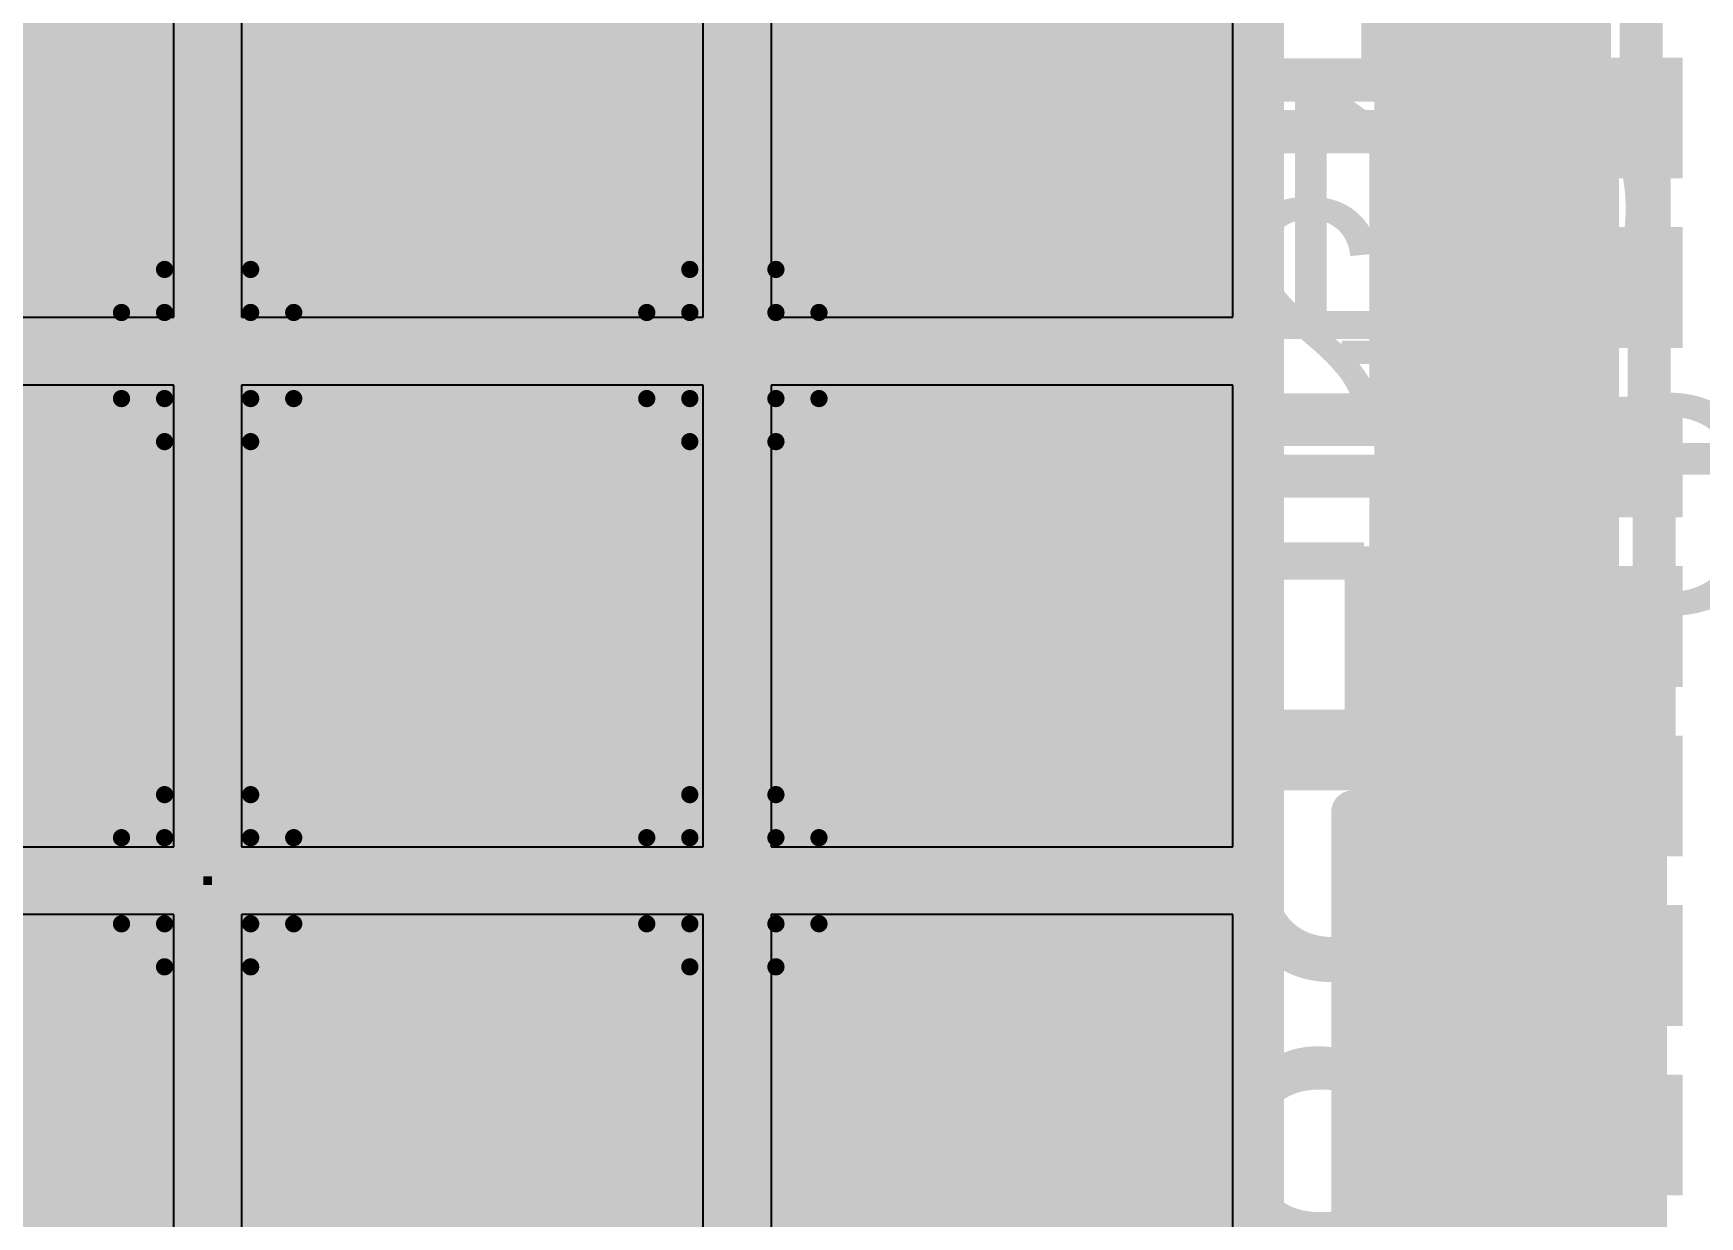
# Model space of a CAD drawing. Header units: inches. Extents: x -0.3 to 12.2, y -3.2 to 4.4.
# Drawn here: x 2.2166 to 2.4101, y 2.6035 to 2.7409 of the extents above; entities that cross this region are included whole.
import ezdxf

# ---------------------------------------------------------------- set-up
doc = ezdxf.new("R2010")
doc.units = ezdxf.units.IN
doc.header["$MEASUREMENT"] = 0
for name, color, linetype in [('Board Layer Stack Bottom Overlay', 54, 'Continuous'), ('Board Layer Stack Bottom Solder', 6, 'Continuous'), ('Bottom Assembly', 216, 'Continuous'), ('Bottom Layer_L8', 5, 'Continuous'), ('Bottom Paste', 16, 'Continuous'), ('FAB', 56, 'Continuous'), ('FAB_DWG_INFO', 1, 'Continuous'), ('Inner_L3', 76, 'Continuous'), ('Inner_L6', 156, 'Continuous'), ('Top Assembly', 6, 'Continuous'), ('Top Paste', 8, 'Continuous'), ('Top Solder', 216, 'Continuous'), ('TOP_L1', 1, 'Continuous'), ('Via Holes', 16, 'Continuous')]:
    doc.layers.add(name, color=color, linetype=linetype)
doc.styles.add('Arial', font='', dxfattribs={"height": 0.2})
doc.styles.get('Arial').set_extended_font_data('Arial')

# ---------------------------------------------------------------- blocks, each defined once
blk = doc.blocks.new('R0402_B_296')
at = {"layer": 'Board Layer Stack Bottom Solder'}
for points in [[(-0.033, -0.0145), (-0.033, 0.0145), (-0.004, 0.0145), (-0.004, -0.0145)], [(0.0064, -0.0145), (0.0064, 0.0145), (0.0354, 0.0145), (0.0354, -0.0145)]]:
    blk.add_hatch(color=6, dxfattribs=at).paths.add_polyline_path(points)
at = {"layer": 'Bottom Layer_L8'}
for points in [[(-0.031, -0.0125), (-0.031, 0.0125), (-0.006, 0.0125), (-0.006, -0.0125)], [(0.0084, -0.0125), (0.0084, 0.0125), (0.0334, 0.0125), (0.0334, -0.0125)]]:
    blk.add_hatch(color=5, dxfattribs=at).paths.add_polyline_path(points)
at = {"layer": 'Bottom Paste'}
for points in [[(-0.031, -0.0125), (-0.031, 0.0125), (-0.006, 0.0125), (-0.006, -0.0125)], [(0.0084, -0.0125), (0.0084, 0.0125), (0.0334, 0.0125), (0.0334, -0.0125)]]:
    blk.add_hatch(color=16, dxfattribs=at).paths.add_polyline_path(points)
at = {"layer": 'Board Layer Stack Bottom Overlay'}
for points in [[(-0.0365, 0.017, 0.005, 0.005, 0), (0.0395, 0.017, 0.005, 0.005, 0)], [(-0.0365, -0.017, 0.005, 0.005, 0), (-0.0365, 0.017, 0.005, 0.005, 0)], [(0.0395, -0.017, 0.005, 0.005, 0), (0.0395, 0.017, 0.005, 0.005, 0)], [(-0.0365, -0.017, 0.005, 0.005, 0), (0.0365, -0.017, 0.005, 0.005, 0)], [(0.0365, -0.017, 0.005, 0.005, 0), (0.0395, -0.017, 0.005, 0.005, 0)]]:
    blk.add_lwpolyline(points, format="xyseb", dxfattribs=at)
for points in [[(-0.03775, 0.017, 0.0025, 0.0025, 1), (-0.03525, 0.017, 0.0025, 0.0025, 1)], [(-0.03775, 0.017, 0.0025, 0.0025, 1), (-0.03525, 0.017, 0.0025, 0.0025, 1)], [(0.03825, 0.017, 0.0025, 0.0025, 1), (0.04075, 0.017, 0.0025, 0.0025, 1)], [(0.03825, 0.017, 0.0025, 0.0025, 1), (0.04075, 0.017, 0.0025, 0.0025, 1)], [(-0.03775, -0.017, 0.0025, 0.0025, 1), (-0.03525, -0.017, 0.0025, 0.0025, 1)], [(-0.03775, -0.017, 0.0025, 0.0025, 1), (-0.03525, -0.017, 0.0025, 0.0025, 1)], [(0.03525, -0.017, 0.0025, 0.0025, 1), (0.03775, -0.017, 0.0025, 0.0025, 1)], [(0.03525, -0.017, 0.0025, 0.0025, 1), (0.03775, -0.017, 0.0025, 0.0025, 1)], [(0.03825, -0.017, 0.0025, 0.0025, 1), (0.04075, -0.017, 0.0025, 0.0025, 1)], [(0.03825, -0.017, 0.0025, 0.0025, 1), (0.04075, -0.017, 0.0025, 0.0025, 1)]]:
    blk.add_lwpolyline(points, format="xyseb", close=True, dxfattribs=at)
at = {"layer": 'Bottom Assembly'}
for points in [[(-0.0365, 0.017, 0.005, 0.005, 0), (0.0395, 0.017, 0.005, 0.005, 0)], [(-0.0365, -0.017, 0.005, 0.005, 0), (-0.0365, 0.017, 0.005, 0.005, 0)], [(0.0395, -0.017, 0.005, 0.005, 0), (0.0395, 0.017, 0.005, 0.005, 0)], [(-0.0365, -0.017, 0.005, 0.005, 0), (0.0395, -0.017, 0.005, 0.005, 0)]]:
    blk.add_lwpolyline(points, format="xyseb", dxfattribs=at)
for points in [[(-0.03775, 0.017, 0.0025, 0.0025, 1), (-0.03525, 0.017, 0.0025, 0.0025, 1)], [(-0.03775, 0.017, 0.0025, 0.0025, 1), (-0.03525, 0.017, 0.0025, 0.0025, 1)], [(0.03825, 0.017, 0.0025, 0.0025, 1), (0.04075, 0.017, 0.0025, 0.0025, 1)], [(0.03825, 0.017, 0.0025, 0.0025, 1), (0.04075, 0.017, 0.0025, 0.0025, 1)], [(-0.03775, -0.017, 0.0025, 0.0025, 1), (-0.03525, -0.017, 0.0025, 0.0025, 1)], [(-0.03775, -0.017, 0.0025, 0.0025, 1), (-0.03525, -0.017, 0.0025, 0.0025, 1)], [(0.03825, -0.017, 0.0025, 0.0025, 1), (0.04075, -0.017, 0.0025, 0.0025, 1)], [(0.03825, -0.017, 0.0025, 0.0025, 1), (0.04075, -0.017, 0.0025, 0.0025, 1)]]:
    blk.add_lwpolyline(points, format="xyseb", close=True, dxfattribs=at)
at = {"layer": 'Bottom Assembly', "style": 'Arial', "text_generation_flag": 2}
blk.add_text('R10_M1', height=0.04, rotation=180, dxfattribs=at).set_placement((-0.06289, 0.0093))
blk = doc.blocks.new('R0402_B_298')
at = {"layer": 'Board Layer Stack Bottom Solder'}
for points in [[(-0.033, -0.0145), (-0.033, 0.0145), (-0.004, 0.0145), (-0.004, -0.0145)], [(0.0064, -0.0145), (0.0064, 0.0145), (0.0354, 0.0145), (0.0354, -0.0145)]]:
    blk.add_hatch(color=6, dxfattribs=at).paths.add_polyline_path(points)
at = {"layer": 'Bottom Layer_L8'}
for points in [[(-0.031, -0.0125), (-0.031, 0.0125), (-0.006, 0.0125), (-0.006, -0.0125)], [(0.0084, -0.0125), (0.0084, 0.0125), (0.0334, 0.0125), (0.0334, -0.0125)]]:
    blk.add_hatch(color=5, dxfattribs=at).paths.add_polyline_path(points)
at = {"layer": 'Bottom Paste'}
for points in [[(-0.031, -0.0125), (-0.031, 0.0125), (-0.006, 0.0125), (-0.006, -0.0125)], [(0.0084, -0.0125), (0.0084, 0.0125), (0.0334, 0.0125), (0.0334, -0.0125)]]:
    blk.add_hatch(color=16, dxfattribs=at).paths.add_polyline_path(points)
at = {"layer": 'Board Layer Stack Bottom Overlay'}
for points in [[(0.0395, 0.017, 0.005, 0.005, 0), (-0.0365, 0.017, 0.005, 0.005, 0)], [(-0.0365, -0.017, 0.005, 0.005, 0), (-0.0365, 0.017, 0.005, 0.005, 0)], [(0.0395, -0.017, 0.005, 0.005, 0), (0.0395, 0.017, 0.005, 0.005, 0)], [(0.0365, -0.017, 0.005, 0.005, 0), (-0.0365, -0.017, 0.005, 0.005, 0)], [(0.0395, -0.017, 0.005, 0.005, 0), (0.0365, -0.017, 0.005, 0.005, 0)]]:
    blk.add_lwpolyline(points, format="xyseb", dxfattribs=at)
for points in [[(-0.03775, 0.017, 0.0025, 0.0025, 1), (-0.03525, 0.017, 0.0025, 0.0025, 1)], [(-0.03775, 0.017, 0.0025, 0.0025, 1), (-0.03525, 0.017, 0.0025, 0.0025, 1)], [(0.03825, 0.017, 0.0025, 0.0025, 1), (0.04075, 0.017, 0.0025, 0.0025, 1)], [(0.03825, 0.017, 0.0025, 0.0025, 1), (0.04075, 0.017, 0.0025, 0.0025, 1)], [(-0.03775, -0.017, 0.0025, 0.0025, 1), (-0.03525, -0.017, 0.0025, 0.0025, 1)], [(-0.03775, -0.017, 0.0025, 0.0025, 1), (-0.03525, -0.017, 0.0025, 0.0025, 1)], [(0.03525, -0.017, 0.0025, 0.0025, 1), (0.03775, -0.017, 0.0025, 0.0025, 1)], [(0.03525, -0.017, 0.0025, 0.0025, 1), (0.03775, -0.017, 0.0025, 0.0025, 1)], [(0.03825, -0.017, 0.0025, 0.0025, 1), (0.04075, -0.017, 0.0025, 0.0025, 1)], [(0.03825, -0.017, 0.0025, 0.0025, 1), (0.04075, -0.017, 0.0025, 0.0025, 1)]]:
    blk.add_lwpolyline(points, format="xyseb", close=True, dxfattribs=at)
at = {"layer": 'Bottom Assembly'}
for points in [[(0.0395, 0.017, 0.005, 0.005, 0), (-0.0365, 0.017, 0.005, 0.005, 0)], [(-0.0365, -0.017, 0.005, 0.005, 0), (-0.0365, 0.017, 0.005, 0.005, 0)], [(0.0395, -0.017, 0.005, 0.005, 0), (0.0395, 0.017, 0.005, 0.005, 0)], [(0.0395, -0.017, 0.005, 0.005, 0), (-0.0365, -0.017, 0.005, 0.005, 0)]]:
    blk.add_lwpolyline(points, format="xyseb", dxfattribs=at)
for points in [[(-0.03775, 0.017, 0.0025, 0.0025, 1), (-0.03525, 0.017, 0.0025, 0.0025, 1)], [(-0.03775, 0.017, 0.0025, 0.0025, 1), (-0.03525, 0.017, 0.0025, 0.0025, 1)], [(0.03825, 0.017, 0.0025, 0.0025, 1), (0.04075, 0.017, 0.0025, 0.0025, 1)], [(0.03825, 0.017, 0.0025, 0.0025, 1), (0.04075, 0.017, 0.0025, 0.0025, 1)], [(-0.03775, -0.017, 0.0025, 0.0025, 1), (-0.03525, -0.017, 0.0025, 0.0025, 1)], [(-0.03775, -0.017, 0.0025, 0.0025, 1), (-0.03525, -0.017, 0.0025, 0.0025, 1)], [(0.03825, -0.017, 0.0025, 0.0025, 1), (0.04075, -0.017, 0.0025, 0.0025, 1)], [(0.03825, -0.017, 0.0025, 0.0025, 1), (0.04075, -0.017, 0.0025, 0.0025, 1)]]:
    blk.add_lwpolyline(points, format="xyseb", close=True, dxfattribs=at)
at = {"layer": 'Bottom Assembly', "style": 'Arial', "text_generation_flag": 2}
blk.add_text('R8_M1', height=0.04, rotation=-180, dxfattribs=at).set_placement((-0.05295, 0.0093))
blk = doc.blocks.new('R0402_B_329')
at = {"layer": 'Board Layer Stack Bottom Solder'}
for points in [[(-0.033, -0.0145), (-0.033, 0.0145), (-0.004, 0.0145), (-0.004, -0.0145)], [(0.0064, -0.0145), (0.0064, 0.0145), (0.0354, 0.0145), (0.0354, -0.0145)]]:
    blk.add_hatch(color=6, dxfattribs=at).paths.add_polyline_path(points)
at = {"layer": 'Bottom Layer_L8'}
for points in [[(-0.031, -0.0125), (-0.031, 0.0125), (-0.006, 0.0125), (-0.006, -0.0125)], [(0.0084, -0.0125), (0.0084, 0.0125), (0.0334, 0.0125), (0.0334, -0.0125)]]:
    blk.add_hatch(color=5, dxfattribs=at).paths.add_polyline_path(points)
at = {"layer": 'Bottom Paste'}
for points in [[(-0.031, -0.0125), (-0.031, 0.0125), (-0.006, 0.0125), (-0.006, -0.0125)], [(0.0084, -0.0125), (0.0084, 0.0125), (0.0334, 0.0125), (0.0334, -0.0125)]]:
    blk.add_hatch(color=16, dxfattribs=at).paths.add_polyline_path(points)
at = {"layer": 'Board Layer Stack Bottom Overlay'}
for points in [[(-0.0365, 0.017, 0.005, 0.005, 0), (0.0395, 0.017, 0.005, 0.005, 0)], [(-0.0365, 0.017, 0.005, 0.005, 0), (-0.0365, -0.017, 0.005, 0.005, 0)], [(0.0395, 0.017, 0.005, 0.005, 0), (0.0395, -0.017, 0.005, 0.005, 0)], [(-0.0365, -0.017, 0.005, 0.005, 0), (0.0365, -0.017, 0.005, 0.005, 0)], [(0.0365, -0.017, 0.005, 0.005, 0), (0.0395, -0.017, 0.005, 0.005, 0)]]:
    blk.add_lwpolyline(points, format="xyseb", dxfattribs=at)
for points in [[(-0.03775, 0.017, 0.0025, 0.0025, 1), (-0.03525, 0.017, 0.0025, 0.0025, 1)], [(-0.03775, 0.017, 0.0025, 0.0025, 1), (-0.03525, 0.017, 0.0025, 0.0025, 1)], [(0.03825, 0.017, 0.0025, 0.0025, 1), (0.04075, 0.017, 0.0025, 0.0025, 1)], [(0.03825, 0.017, 0.0025, 0.0025, 1), (0.04075, 0.017, 0.0025, 0.0025, 1)], [(-0.03775, -0.017, 0.0025, 0.0025, 1), (-0.03525, -0.017, 0.0025, 0.0025, 1)], [(-0.03775, -0.017, 0.0025, 0.0025, 1), (-0.03525, -0.017, 0.0025, 0.0025, 1)], [(0.03525, -0.017, 0.0025, 0.0025, 1), (0.03775, -0.017, 0.0025, 0.0025, 1)], [(0.03525, -0.017, 0.0025, 0.0025, 1), (0.03775, -0.017, 0.0025, 0.0025, 1)], [(0.03825, -0.017, 0.0025, 0.0025, 1), (0.04075, -0.017, 0.0025, 0.0025, 1)], [(0.03825, -0.017, 0.0025, 0.0025, 1), (0.04075, -0.017, 0.0025, 0.0025, 1)]]:
    blk.add_lwpolyline(points, format="xyseb", close=True, dxfattribs=at)
at = {"layer": 'Bottom Assembly'}
for points in [[(-0.0365, 0.017, 0.005, 0.005, 0), (0.0395, 0.017, 0.005, 0.005, 0)], [(-0.0365, 0.017, 0.005, 0.005, 0), (-0.0365, -0.017, 0.005, 0.005, 0)], [(0.0395, 0.017, 0.005, 0.005, 0), (0.0395, -0.017, 0.005, 0.005, 0)], [(-0.0365, -0.017, 0.005, 0.005, 0), (0.0395, -0.017, 0.005, 0.005, 0)]]:
    blk.add_lwpolyline(points, format="xyseb", dxfattribs=at)
for points in [[(-0.03775, 0.017, 0.0025, 0.0025, 1), (-0.03525, 0.017, 0.0025, 0.0025, 1)], [(-0.03775, 0.017, 0.0025, 0.0025, 1), (-0.03525, 0.017, 0.0025, 0.0025, 1)], [(0.03825, 0.017, 0.0025, 0.0025, 1), (0.04075, 0.017, 0.0025, 0.0025, 1)], [(0.03825, 0.017, 0.0025, 0.0025, 1), (0.04075, 0.017, 0.0025, 0.0025, 1)], [(-0.03775, -0.017, 0.0025, 0.0025, 1), (-0.03525, -0.017, 0.0025, 0.0025, 1)], [(-0.03775, -0.017, 0.0025, 0.0025, 1), (-0.03525, -0.017, 0.0025, 0.0025, 1)], [(0.03825, -0.017, 0.0025, 0.0025, 1), (0.04075, -0.017, 0.0025, 0.0025, 1)], [(0.03825, -0.017, 0.0025, 0.0025, 1), (0.04075, -0.017, 0.0025, 0.0025, 1)]]:
    blk.add_lwpolyline(points, format="xyseb", close=True, dxfattribs=at)
at = {"layer": 'Bottom Assembly', "style": 'Arial', "text_generation_flag": 2}
blk.add_text('R11_M1', height=0.04, rotation=180, dxfattribs=at).set_placement((-0.06289, 0.0093))
blk = doc.blocks.new('R0402_B_375')
at = {"layer": 'Board Layer Stack Bottom Solder'}
for points in [[(-0.033, -0.0145), (-0.033, 0.0145), (-0.004, 0.0145), (-0.004, -0.0145)], [(0.0064, -0.0145), (0.0064, 0.0145), (0.0354, 0.0145), (0.0354, -0.0145)]]:
    blk.add_hatch(color=6, dxfattribs=at).paths.add_polyline_path(points)
at = {"layer": 'Bottom Layer_L8'}
for points in [[(-0.031, -0.0125), (-0.031, 0.0125), (-0.006, 0.0125), (-0.006, -0.0125)], [(0.0084, -0.0125), (0.0084, 0.0125), (0.0334, 0.0125), (0.0334, -0.0125)]]:
    blk.add_hatch(color=5, dxfattribs=at).paths.add_polyline_path(points)
at = {"layer": 'Bottom Paste'}
for points in [[(-0.031, -0.0125), (-0.031, 0.0125), (-0.006, 0.0125), (-0.006, -0.0125)], [(0.0084, -0.0125), (0.0084, 0.0125), (0.0334, 0.0125), (0.0334, -0.0125)]]:
    blk.add_hatch(color=16, dxfattribs=at).paths.add_polyline_path(points)
at = {"layer": 'Board Layer Stack Bottom Overlay'}
for points in [[(0.0395, 0.017, 0.005, 0.005, 0), (-0.0365, 0.017, 0.005, 0.005, 0)], [(-0.0365, 0.017, 0.005, 0.005, 0), (-0.0365, -0.017, 0.005, 0.005, 0)], [(0.0395, 0.017, 0.005, 0.005, 0), (0.0395, -0.017, 0.005, 0.005, 0)], [(0.0365, -0.017, 0.005, 0.005, 0), (-0.0365, -0.017, 0.005, 0.005, 0)], [(0.0395, -0.017, 0.005, 0.005, 0), (0.0365, -0.017, 0.005, 0.005, 0)]]:
    blk.add_lwpolyline(points, format="xyseb", dxfattribs=at)
for points in [[(-0.03775, 0.017, 0.0025, 0.0025, 1), (-0.03525, 0.017, 0.0025, 0.0025, 1)], [(-0.03775, 0.017, 0.0025, 0.0025, 1), (-0.03525, 0.017, 0.0025, 0.0025, 1)], [(0.03825, 0.017, 0.0025, 0.0025, 1), (0.04075, 0.017, 0.0025, 0.0025, 1)], [(0.03825, 0.017, 0.0025, 0.0025, 1), (0.04075, 0.017, 0.0025, 0.0025, 1)], [(-0.03775, -0.017, 0.0025, 0.0025, 1), (-0.03525, -0.017, 0.0025, 0.0025, 1)], [(-0.03775, -0.017, 0.0025, 0.0025, 1), (-0.03525, -0.017, 0.0025, 0.0025, 1)], [(0.03525, -0.017, 0.0025, 0.0025, 1), (0.03775, -0.017, 0.0025, 0.0025, 1)], [(0.03525, -0.017, 0.0025, 0.0025, 1), (0.03775, -0.017, 0.0025, 0.0025, 1)], [(0.03825, -0.017, 0.0025, 0.0025, 1), (0.04075, -0.017, 0.0025, 0.0025, 1)], [(0.03825, -0.017, 0.0025, 0.0025, 1), (0.04075, -0.017, 0.0025, 0.0025, 1)]]:
    blk.add_lwpolyline(points, format="xyseb", close=True, dxfattribs=at)
at = {"layer": 'Bottom Assembly'}
for points in [[(0.0395, 0.017, 0.005, 0.005, 0), (-0.0365, 0.017, 0.005, 0.005, 0)], [(-0.0365, 0.017, 0.005, 0.005, 0), (-0.0365, -0.017, 0.005, 0.005, 0)], [(0.0395, 0.017, 0.005, 0.005, 0), (0.0395, -0.017, 0.005, 0.005, 0)], [(0.0395, -0.017, 0.005, 0.005, 0), (-0.0365, -0.017, 0.005, 0.005, 0)]]:
    blk.add_lwpolyline(points, format="xyseb", dxfattribs=at)
for points in [[(-0.03775, 0.017, 0.0025, 0.0025, 1), (-0.03525, 0.017, 0.0025, 0.0025, 1)], [(-0.03775, 0.017, 0.0025, 0.0025, 1), (-0.03525, 0.017, 0.0025, 0.0025, 1)], [(0.03825, 0.017, 0.0025, 0.0025, 1), (0.04075, 0.017, 0.0025, 0.0025, 1)], [(0.03825, 0.017, 0.0025, 0.0025, 1), (0.04075, 0.017, 0.0025, 0.0025, 1)], [(-0.03775, -0.017, 0.0025, 0.0025, 1), (-0.03525, -0.017, 0.0025, 0.0025, 1)], [(-0.03775, -0.017, 0.0025, 0.0025, 1), (-0.03525, -0.017, 0.0025, 0.0025, 1)], [(0.03825, -0.017, 0.0025, 0.0025, 1), (0.04075, -0.017, 0.0025, 0.0025, 1)], [(0.03825, -0.017, 0.0025, 0.0025, 1), (0.04075, -0.017, 0.0025, 0.0025, 1)]]:
    blk.add_lwpolyline(points, format="xyseb", close=True, dxfattribs=at)
at = {"layer": 'Bottom Assembly', "style": 'Arial', "text_generation_flag": 2}
blk.add_text('R2_M1', height=0.04, rotation=180, dxfattribs=at).set_placement((-0.05295, 0.0093))
blk = doc.blocks.new('C0402_B_418')
at = {"layer": 'Board Layer Stack Bottom Solder'}
for points in [[(-0.004, 0.0145), (-0.004, -0.0145), (-0.033, -0.0145), (-0.033, 0.0145)], [(0.0354, 0.0145), (0.0354, -0.0145), (0.0064, -0.0145), (0.0064, 0.0145)]]:
    blk.add_hatch(color=6, dxfattribs=at).paths.add_polyline_path(points)
at = {"layer": 'Bottom Layer_L8'}
for points in [[(-0.006, 0.0125), (-0.006, -0.0125), (-0.031, -0.0125), (-0.031, 0.0125)], [(0.0334, 0.0125), (0.0334, -0.0125), (0.0084, -0.0125), (0.0084, 0.0125)]]:
    blk.add_hatch(color=5, dxfattribs=at).paths.add_polyline_path(points)
at = {"layer": 'Bottom Paste'}
for points in [[(-0.006, 0.0125), (-0.006, -0.0125), (-0.031, -0.0125), (-0.031, 0.0125)], [(0.0334, 0.0125), (0.0334, -0.0125), (0.0084, -0.0125), (0.0084, 0.0125)]]:
    blk.add_hatch(color=16, dxfattribs=at).paths.add_polyline_path(points)
at = {"layer": 'Board Layer Stack Bottom Overlay'}
for points in [[(0.0395, 0.017, 0.005, 0.005, 0), (-0.0365, 0.017, 0.005, 0.005, 0)], [(-0.0365, 0.017, 0.005, 0.005, 0), (-0.0365, -0.017, 0.005, 0.005, 0)], [(0.0395, 0.017, 0.005, 0.005, 0), (0.0395, -0.017, 0.005, 0.005, 0)], [(0.0365, -0.017, 0.005, 0.005, 0), (-0.0365, -0.017, 0.005, 0.005, 0)], [(0.0395, -0.017, 0.005, 0.005, 0), (0.0365, -0.017, 0.005, 0.005, 0)]]:
    blk.add_lwpolyline(points, format="xyseb", dxfattribs=at)
for points in [[(-0.03775, 0.017, 0.0025, 0.0025, 1), (-0.03525, 0.017, 0.0025, 0.0025, 1)], [(-0.03775, 0.017, 0.0025, 0.0025, 1), (-0.03525, 0.017, 0.0025, 0.0025, 1)], [(0.03825, 0.017, 0.0025, 0.0025, 1), (0.04075, 0.017, 0.0025, 0.0025, 1)], [(0.03825, 0.017, 0.0025, 0.0025, 1), (0.04075, 0.017, 0.0025, 0.0025, 1)], [(-0.03775, -0.017, 0.0025, 0.0025, 1), (-0.03525, -0.017, 0.0025, 0.0025, 1)], [(-0.03775, -0.017, 0.0025, 0.0025, 1), (-0.03525, -0.017, 0.0025, 0.0025, 1)], [(0.03525, -0.017, 0.0025, 0.0025, 1), (0.03775, -0.017, 0.0025, 0.0025, 1)], [(0.03525, -0.017, 0.0025, 0.0025, 1), (0.03775, -0.017, 0.0025, 0.0025, 1)], [(0.03825, -0.017, 0.0025, 0.0025, 1), (0.04075, -0.017, 0.0025, 0.0025, 1)], [(0.03825, -0.017, 0.0025, 0.0025, 1), (0.04075, -0.017, 0.0025, 0.0025, 1)]]:
    blk.add_lwpolyline(points, format="xyseb", close=True, dxfattribs=at)
at = {"layer": 'Bottom Assembly'}
for points in [[(0.0395, 0.017, 0.005, 0.005, 0), (-0.0365, 0.017, 0.005, 0.005, 0)], [(-0.0365, 0.017, 0.005, 0.005, 0), (-0.0365, -0.017, 0.005, 0.005, 0)], [(0.0395, 0.017, 0.005, 0.005, 0), (0.0395, -0.017, 0.005, 0.005, 0)], [(0.0395, -0.017, 0.005, 0.005, 0), (-0.0365, -0.017, 0.005, 0.005, 0)]]:
    blk.add_lwpolyline(points, format="xyseb", dxfattribs=at)
for points in [[(-0.03775, 0.017, 0.0025, 0.0025, 1), (-0.03525, 0.017, 0.0025, 0.0025, 1)], [(-0.03775, 0.017, 0.0025, 0.0025, 1), (-0.03525, 0.017, 0.0025, 0.0025, 1)], [(0.03825, 0.017, 0.0025, 0.0025, 1), (0.04075, 0.017, 0.0025, 0.0025, 1)], [(0.03825, 0.017, 0.0025, 0.0025, 1), (0.04075, 0.017, 0.0025, 0.0025, 1)], [(-0.03775, -0.017, 0.0025, 0.0025, 1), (-0.03525, -0.017, 0.0025, 0.0025, 1)], [(-0.03775, -0.017, 0.0025, 0.0025, 1), (-0.03525, -0.017, 0.0025, 0.0025, 1)], [(0.03825, -0.017, 0.0025, 0.0025, 1), (0.04075, -0.017, 0.0025, 0.0025, 1)], [(0.03825, -0.017, 0.0025, 0.0025, 1), (0.04075, -0.017, 0.0025, 0.0025, 1)]]:
    blk.add_lwpolyline(points, format="xyseb", close=True, dxfattribs=at)
at = {"layer": 'Bottom Assembly', "style": 'Arial', "text_generation_flag": 2}
blk.add_text('C1_M1', height=0.03, rotation=180, dxfattribs=at).set_placement((-0.03988, 0.00707))
at = {"layer": 'FAB', "style": 'Arial', "text_generation_flag": 2}
blk.add_text('1', height=0.025, rotation=180, dxfattribs=at).set_placement((-0.0185, 0.01))
blk = doc.blocks.new('CP_56_1_ADI_428')
at = {"layer": 'Bottom Layer_L8'}
h = blk.add_hatch(color=5, dxfattribs=at)
edge = h.paths.add_edge_path()
edge.add_arc((0, 0), 0.008, 0, 360)
h = blk.add_hatch(color=5, dxfattribs=at)
edge = h.paths.add_edge_path()
edge.add_arc((0.061, 0), 0.008, 0, 360)
h = blk.add_hatch(color=5, dxfattribs=at)
edge = h.paths.add_edge_path()
edge.add_arc((0, -0.061), 0.008, 0, 360)
h = blk.add_hatch(color=5, dxfattribs=at)
edge = h.paths.add_edge_path()
edge.add_arc((0.061, -0.061), 0.008, 0, 360)
at = {"layer": 'Inner_L3'}
h = blk.add_hatch(color=76, dxfattribs=at)
edge = h.paths.add_edge_path()
edge.add_arc((0, 0), 0.008, 0, 360)
h = blk.add_hatch(color=76, dxfattribs=at)
edge = h.paths.add_edge_path()
edge.add_arc((0.061, 0), 0.008, 0, 360)
h = blk.add_hatch(color=76, dxfattribs=at)
edge = h.paths.add_edge_path()
edge.add_arc((0, -0.061), 0.008, 0, 360)
h = blk.add_hatch(color=76, dxfattribs=at)
edge = h.paths.add_edge_path()
edge.add_arc((0.061, -0.061), 0.008, 0, 360)
at = {"layer": 'Inner_L6'}
h = blk.add_hatch(color=156, dxfattribs=at)
edge = h.paths.add_edge_path()
edge.add_arc((0, 0), 0.008, 0, 360)
h = blk.add_hatch(color=156, dxfattribs=at)
edge = h.paths.add_edge_path()
edge.add_arc((0.061, 0), 0.008, 0, 360)
h = blk.add_hatch(color=156, dxfattribs=at)
edge = h.paths.add_edge_path()
edge.add_arc((0, -0.061), 0.008, 0, 360)
h = blk.add_hatch(color=156, dxfattribs=at)
edge = h.paths.add_edge_path()
edge.add_arc((0.061, -0.061), 0.008, 0, 360)
at = {"layer": 'Top Paste'}
for points in [[(-0.0005, 0.0005), (0.0005, 0.0005), (0.0005, -0.0005), (-0.0005, -0.0005)], [(-0.02451, -0.16931), (-0.03454, -0.16931), (-0.03454, -0.1375), (-0.02451, -0.1375)], [(-0.00483, -0.16931), (-0.01486, -0.16931), (-0.01486, -0.1375), (-0.00483, -0.1375)], [(0.01486, -0.16931), (0.00483, -0.16931), (0.00483, -0.1375), (0.01486, -0.1375)], [(0.03454, -0.16931), (0.02451, -0.16931), (0.02451, -0.1375), (0.03454, -0.1375)], [(0.05423, -0.16931), (0.0442, -0.16931), (0.0442, -0.1375), (0.05423, -0.1375)], [(0.07391, -0.16931), (0.06388, -0.16931), (0.06388, -0.1375), (0.07391, -0.1375)], [(0.0936, -0.16931), (0.08357, -0.16931), (0.08357, -0.1375), (0.0936, -0.1375)]]:
    blk.add_hatch(color=8, dxfattribs=at).paths.add_polyline_path(points)
at = {"layer": 'Top Solder'}
for points in [[(-0.125, 0.125), (0.125, 0.125), (0.125, -0.125), (-0.125, -0.125)], [(-0.02251, -0.17131), (-0.03654, -0.17131), (-0.03654, -0.1355), (-0.02251, -0.1355)], [(-0.00283, -0.17131), (-0.01686, -0.17131), (-0.01686, -0.1355), (-0.00283, -0.1355)], [(0.01686, -0.17131), (0.00283, -0.17131), (0.00283, -0.1355), (0.01686, -0.1355)], [(0.03654, -0.17131), (0.02251, -0.17131), (0.02251, -0.1355), (0.03654, -0.1355)], [(0.05623, -0.17131), (0.0422, -0.17131), (0.0422, -0.1355), (0.05623, -0.1355)], [(0.07591, -0.17131), (0.06188, -0.17131), (0.06188, -0.1355), (0.07591, -0.1355)], [(0.0956, -0.17131), (0.08157, -0.17131), (0.08157, -0.1355), (0.0956, -0.1355)]]:
    blk.add_hatch(color=216, dxfattribs=at).paths.add_polyline_path(points)
at = {"layer": 'TOP_L1'}
for points in [[(-0.123, 0.123), (0.123, 0.123), (0.123, -0.123), (-0.123, -0.123)], [(-0.02451, -0.16931), (-0.03454, -0.16931), (-0.03454, -0.1375), (-0.02451, -0.1375)], [(-0.00483, -0.16931), (-0.01486, -0.16931), (-0.01486, -0.1375), (-0.00483, -0.1375)], [(0.01486, -0.16931), (0.00483, -0.16931), (0.00483, -0.1375), (0.01486, -0.1375)], [(0.03454, -0.16931), (0.02451, -0.16931), (0.02451, -0.1375), (0.03454, -0.1375)], [(0.05423, -0.16931), (0.0442, -0.16931), (0.0442, -0.1375), (0.05423, -0.1375)], [(0.07391, -0.16931), (0.06388, -0.16931), (0.06388, -0.1375), (0.07391, -0.1375)], [(0.0936, -0.16931), (0.08357, -0.16931), (0.08357, -0.1375), (0.0936, -0.1375)]]:
    blk.add_hatch(color=1, dxfattribs=at).paths.add_polyline_path(points)
h = blk.add_hatch(color=1, dxfattribs=at)
edge = h.paths.add_edge_path()
edge.add_arc((0, 0), 0.008, 0, 360)
h = blk.add_hatch(color=1, dxfattribs=at)
edge = h.paths.add_edge_path()
edge.add_arc((0.061, 0), 0.008, 0, 360)
h = blk.add_hatch(color=1, dxfattribs=at)
edge = h.paths.add_edge_path()
edge.add_arc((0, -0.061), 0.008, 0, 360)
h = blk.add_hatch(color=1, dxfattribs=at)
edge = h.paths.add_edge_path()
edge.add_arc((0.061, -0.061), 0.008, 0, 360)
at = {"layer": 'Via Holes'}
h = blk.add_hatch(color=7, dxfattribs=at)
edge = h.paths.add_edge_path()
edge.add_arc((0, 0), 0.004, 0, 360)
h = blk.add_hatch(color=7, dxfattribs=at)
edge = h.paths.add_edge_path()
edge.add_arc((0.061, 0), 0.004, 0, 360)
h = blk.add_hatch(color=7, dxfattribs=at)
edge = h.paths.add_edge_path()
edge.add_arc((0, -0.061), 0.004, 0, 360)
h = blk.add_hatch(color=7, dxfattribs=at)
edge = h.paths.add_edge_path()
edge.add_arc((0.061, -0.061), 0.004, 0, 360)
at = {"layer": 'Top Assembly'}
for points in [[(-0.1575, -0.1575, 0.006, 0.006, 0), (0.1575, -0.1575, 0.006, 0.006, 0)], [(-0.03553, -0.1575, 0.006, 0.006, 0), (-0.02353, -0.1575, 0.006, 0.006, 0)], [(-0.03553, -0.1575, 0.006, 0.006, 0), (-0.02353, -0.1575, 0.006, 0.006, 0)], [(-0.01584, -0.1575, 0.006, 0.006, 0), (-0.00384, -0.1575, 0.006, 0.006, 0)], [(-0.01584, -0.1575, 0.006, 0.006, 0), (-0.00384, -0.1575, 0.006, 0.006, 0)], [(0.00384, -0.1575, 0.006, 0.006, 0), (0.01584, -0.1575, 0.006, 0.006, 0)], [(0.00384, -0.1575, 0.006, 0.006, 0), (0.01584, -0.1575, 0.006, 0.006, 0)], [(0.02353, -0.1575, 0.006, 0.006, 0), (0.03553, -0.1575, 0.006, 0.006, 0)], [(0.02353, -0.1575, 0.006, 0.006, 0), (0.03553, -0.1575, 0.006, 0.006, 0)], [(0.04321, -0.1575, 0.006, 0.006, 0), (0.05521, -0.1575, 0.006, 0.006, 0)], [(0.04321, -0.1575, 0.006, 0.006, 0), (0.05521, -0.1575, 0.006, 0.006, 0)], [(0.0629, -0.1575, 0.006, 0.006, 0), (0.0749, -0.1575, 0.006, 0.006, 0)], [(0.0629, -0.1575, 0.006, 0.006, 0), (0.0749, -0.1575, 0.006, 0.006, 0)], [(0.08258, -0.1575, 0.006, 0.006, 0), (0.09458, -0.1575, 0.006, 0.006, 0)], [(0.08258, -0.1575, 0.006, 0.006, 0), (0.09458, -0.1575, 0.006, 0.006, 0)]]:
    blk.add_lwpolyline(points, format="xyseb", dxfattribs=at)
for points in [[(-0.03703, -0.1575, 0.003, 0.003, 1), (-0.03403, -0.1575, 0.003, 0.003, 1)], [(-0.03703, -0.1575, 0.003, 0.003, 1), (-0.03403, -0.1575, 0.003, 0.003, 1)], [(-0.02503, -0.1575, 0.003, 0.003, 1), (-0.02203, -0.1575, 0.003, 0.003, 1)], [(-0.02503, -0.1575, 0.003, 0.003, 1), (-0.02203, -0.1575, 0.003, 0.003, 1)], [(-0.01734, -0.1575, 0.003, 0.003, 1), (-0.01434, -0.1575, 0.003, 0.003, 1)], [(-0.01734, -0.1575, 0.003, 0.003, 1), (-0.01434, -0.1575, 0.003, 0.003, 1)], [(-0.00534, -0.1575, 0.003, 0.003, 1), (-0.00234, -0.1575, 0.003, 0.003, 1)], [(-0.00534, -0.1575, 0.003, 0.003, 1), (-0.00234, -0.1575, 0.003, 0.003, 1)], [(0.00234, -0.1575, 0.003, 0.003, 1), (0.00534, -0.1575, 0.003, 0.003, 1)], [(0.00234, -0.1575, 0.003, 0.003, 1), (0.00534, -0.1575, 0.003, 0.003, 1)], [(0.01434, -0.1575, 0.003, 0.003, 1), (0.01734, -0.1575, 0.003, 0.003, 1)], [(0.01434, -0.1575, 0.003, 0.003, 1), (0.01734, -0.1575, 0.003, 0.003, 1)], [(0.02203, -0.1575, 0.003, 0.003, 1), (0.02503, -0.1575, 0.003, 0.003, 1)], [(0.02203, -0.1575, 0.003, 0.003, 1), (0.02503, -0.1575, 0.003, 0.003, 1)], [(0.03403, -0.1575, 0.003, 0.003, 1), (0.03703, -0.1575, 0.003, 0.003, 1)], [(0.03403, -0.1575, 0.003, 0.003, 1), (0.03703, -0.1575, 0.003, 0.003, 1)], [(0.04171, -0.1575, 0.003, 0.003, 1), (0.04471, -0.1575, 0.003, 0.003, 1)], [(0.04171, -0.1575, 0.003, 0.003, 1), (0.04471, -0.1575, 0.003, 0.003, 1)], [(0.05371, -0.1575, 0.003, 0.003, 1), (0.05671, -0.1575, 0.003, 0.003, 1)], [(0.05371, -0.1575, 0.003, 0.003, 1), (0.05671, -0.1575, 0.003, 0.003, 1)], [(0.0614, -0.1575, 0.003, 0.003, 1), (0.0644, -0.1575, 0.003, 0.003, 1)], [(0.0614, -0.1575, 0.003, 0.003, 1), (0.0644, -0.1575, 0.003, 0.003, 1)], [(0.0734, -0.1575, 0.003, 0.003, 1), (0.0764, -0.1575, 0.003, 0.003, 1)], [(0.0734, -0.1575, 0.003, 0.003, 1), (0.0764, -0.1575, 0.003, 0.003, 1)], [(0.08108, -0.1575, 0.003, 0.003, 1), (0.08408, -0.1575, 0.003, 0.003, 1)], [(0.08108, -0.1575, 0.003, 0.003, 1), (0.08408, -0.1575, 0.003, 0.003, 1)], [(0.09308, -0.1575, 0.003, 0.003, 1), (0.09608, -0.1575, 0.003, 0.003, 1)], [(0.09308, -0.1575, 0.003, 0.003, 1), (0.09608, -0.1575, 0.003, 0.003, 1)]]:
    blk.add_lwpolyline(points, format="xyseb", close=True, dxfattribs=at)
at = {"layer": 'Top Paste'}
for p, q in [((-0.00394, 0.00394), (-0.00394, 0.05756)), ((0.00394, 0.05756), (0.00394, 0.00394)), ((0.05756, 0.00394), (0.05756, 0.05756)), ((0.06544, 0.05756), (0.06544, 0.00394)), ((-0.05756, 0.00394), (-0.00394, 0.00394)), ((0.00394, 0.00394), (0.05756, 0.00394)), ((0.06544, 0.00394), (0.11906, 0.00394)), ((-0.00394, -0.00394), (-0.05756, -0.00394)), ((-0.00394, -0.05756), (-0.00394, -0.00394)), ((0.05756, -0.00394), (0.00394, -0.00394)), ((0.00394, -0.00394), (0.00394, -0.05756)), ((0.05756, -0.05756), (0.05756, -0.00394)), ((0.11906, -0.00394), (0.06544, -0.00394)), ((0.06544, -0.00394), (0.06544, -0.05756)), ((-0.05756, -0.05756), (-0.00394, -0.05756)), ((0.00394, -0.05756), (0.05756, -0.05756)), ((0.06544, -0.05756), (0.11906, -0.05756)), ((-0.00394, -0.06544), (-0.05756, -0.06544)), ((-0.00394, -0.11906), (-0.00394, -0.06544)), ((0.05756, -0.06544), (0.00394, -0.06544)), ((0.00394, -0.06544), (0.00394, -0.11906)), ((0.05756, -0.11906), (0.05756, -0.06544)), ((0.11906, -0.06544), (0.06544, -0.06544)), ((0.06544, -0.06544), (0.06544, -0.11906)), ((-0.05756, -0.11906), (-0.00394, -0.11906)), ((0.00394, -0.11906), (0.05756, -0.11906)), ((0.06544, -0.11906), (0.11906, -0.11906))]:
    blk.add_line(p, q, dxfattribs=at)
at = {"layer": 'Top Assembly', "style": 'Arial'}
blk.add_text('U1_M1', height=0.025984, dxfattribs=at).set_placement((-0.03434, -0.00603))

msp = doc.modelspace()

# ---------------------------------------------------------------- linework, layer by layer
at = {"layer": 'FAB_DWG_INFO'}
for points in [[(2.23185, 2.70852, 0.002, 0.002, 0), (2.23185, 2.71352, 0.002, 0.002, 0)], [(2.23185, 2.71352, 0.002, 0.002, 0), (2.24185, 2.71352, 0.002, 0.002, 0)], [(2.24185, 2.70852, 0.002, 0.002, 0), (2.24185, 2.71352, 0.002, 0.002, 0)], [(2.29285, 2.70852, 0.002, 0.002, 0), (2.29285, 2.71352, 0.002, 0.002, 0)], [(2.29285, 2.71352, 0.002, 0.002, 0), (2.30285, 2.71352, 0.002, 0.002, 0)], [(2.30285, 2.70852, 0.002, 0.002, 0), (2.30285, 2.71352, 0.002, 0.002, 0)], [(2.22685, 2.69852, 0.002, 0.002, 0), (2.22685, 2.70852, 0.002, 0.002, 0)], [(2.22685, 2.70852, 0.002, 0.002, 0), (2.23185, 2.70852, 0.002, 0.002, 0)], [(2.24185, 2.70852, 0.002, 0.002, 0), (2.24685, 2.70852, 0.002, 0.002, 0)], [(2.24685, 2.69852, 0.002, 0.002, 0), (2.24685, 2.70852, 0.002, 0.002, 0)], [(2.28785, 2.69852, 0.002, 0.002, 0), (2.28785, 2.70852, 0.002, 0.002, 0)], [(2.28785, 2.70852, 0.002, 0.002, 0), (2.29285, 2.70852, 0.002, 0.002, 0)], [(2.30285, 2.70852, 0.002, 0.002, 0), (2.30785, 2.70852, 0.002, 0.002, 0)], [(2.30785, 2.69852, 0.002, 0.002, 0), (2.30785, 2.70852, 0.002, 0.002, 0)], [(2.22685, 2.69852, 0.002, 0.002, 0), (2.23185, 2.69852, 0.002, 0.002, 0)], [(2.23185, 2.69352, 0.002, 0.002, 0), (2.23185, 2.69852, 0.002, 0.002, 0)], [(2.24185, 2.69852, 0.002, 0.002, 0), (2.24685, 2.69852, 0.002, 0.002, 0)], [(2.24185, 2.69352, 0.002, 0.002, 0), (2.24185, 2.69852, 0.002, 0.002, 0)], [(2.28785, 2.69852, 0.002, 0.002, 0), (2.29285, 2.69852, 0.002, 0.002, 0)], [(2.29285, 2.69352, 0.002, 0.002, 0), (2.29285, 2.69852, 0.002, 0.002, 0)], [(2.30285, 2.69852, 0.002, 0.002, 0), (2.30785, 2.69852, 0.002, 0.002, 0)], [(2.30285, 2.69352, 0.002, 0.002, 0), (2.30285, 2.69852, 0.002, 0.002, 0)], [(2.23185, 2.69352, 0.002, 0.002, 0), (2.24185, 2.69352, 0.002, 0.002, 0)], [(2.29285, 2.69352, 0.002, 0.002, 0), (2.30285, 2.69352, 0.002, 0.002, 0)], [(2.23185, 2.64752, 0.002, 0.002, 0), (2.23185, 2.65252, 0.002, 0.002, 0)], [(2.23185, 2.65252, 0.002, 0.002, 0), (2.24185, 2.65252, 0.002, 0.002, 0)], [(2.24185, 2.64752, 0.002, 0.002, 0), (2.24185, 2.65252, 0.002, 0.002, 0)], [(2.29285, 2.64752, 0.002, 0.002, 0), (2.29285, 2.65252, 0.002, 0.002, 0)], [(2.29285, 2.65252, 0.002, 0.002, 0), (2.30285, 2.65252, 0.002, 0.002, 0)], [(2.30285, 2.64752, 0.002, 0.002, 0), (2.30285, 2.65252, 0.002, 0.002, 0)], [(2.22685, 2.63752, 0.002, 0.002, 0), (2.22685, 2.64752, 0.002, 0.002, 0)], [(2.22685, 2.64752, 0.002, 0.002, 0), (2.23185, 2.64752, 0.002, 0.002, 0)], [(2.24185, 2.64752, 0.002, 0.002, 0), (2.24685, 2.64752, 0.002, 0.002, 0)], [(2.24685, 2.63752, 0.002, 0.002, 0), (2.24685, 2.64752, 0.002, 0.002, 0)], [(2.28785, 2.63752, 0.002, 0.002, 0), (2.28785, 2.64752, 0.002, 0.002, 0)], [(2.28785, 2.64752, 0.002, 0.002, 0), (2.29285, 2.64752, 0.002, 0.002, 0)], [(2.30285, 2.64752, 0.002, 0.002, 0), (2.30785, 2.64752, 0.002, 0.002, 0)], [(2.30785, 2.63752, 0.002, 0.002, 0), (2.30785, 2.64752, 0.002, 0.002, 0)], [(2.22685, 2.63752, 0.002, 0.002, 0), (2.23185, 2.63752, 0.002, 0.002, 0)], [(2.23185, 2.63252, 0.002, 0.002, 0), (2.23185, 2.63752, 0.002, 0.002, 0)], [(2.24185, 2.63752, 0.002, 0.002, 0), (2.24685, 2.63752, 0.002, 0.002, 0)], [(2.24185, 2.63252, 0.002, 0.002, 0), (2.24185, 2.63752, 0.002, 0.002, 0)], [(2.28785, 2.63752, 0.002, 0.002, 0), (2.29285, 2.63752, 0.002, 0.002, 0)], [(2.29285, 2.63252, 0.002, 0.002, 0), (2.29285, 2.63752, 0.002, 0.002, 0)], [(2.30285, 2.63752, 0.002, 0.002, 0), (2.30785, 2.63752, 0.002, 0.002, 0)], [(2.30285, 2.63252, 0.002, 0.002, 0), (2.30285, 2.63752, 0.002, 0.002, 0)], [(2.23185, 2.63252, 0.002, 0.002, 0), (2.24185, 2.63252, 0.002, 0.002, 0)], [(2.29285, 2.63252, 0.002, 0.002, 0), (2.30285, 2.63252, 0.002, 0.002, 0)]]:
    msp.add_lwpolyline(points, format="xyseb", dxfattribs=at)
for points in [[(2.23135, 2.71352, 0.001, 0.001, 1), (2.23235, 2.71352, 0.001, 0.001, 1)], [(2.23135, 2.71352, 0.001, 0.001, 1), (2.23235, 2.71352, 0.001, 0.001, 1)], [(2.24135, 2.71352, 0.001, 0.001, 1), (2.24235, 2.71352, 0.001, 0.001, 1)], [(2.24135, 2.71352, 0.001, 0.001, 1), (2.24235, 2.71352, 0.001, 0.001, 1)], [(2.29235, 2.71352, 0.001, 0.001, 1), (2.29335, 2.71352, 0.001, 0.001, 1)], [(2.29235, 2.71352, 0.001, 0.001, 1), (2.29335, 2.71352, 0.001, 0.001, 1)], [(2.30235, 2.71352, 0.001, 0.001, 1), (2.30335, 2.71352, 0.001, 0.001, 1)], [(2.30235, 2.71352, 0.001, 0.001, 1), (2.30335, 2.71352, 0.001, 0.001, 1)], [(2.22635, 2.70852, 0.001, 0.001, 1), (2.22735, 2.70852, 0.001, 0.001, 1)], [(2.22635, 2.70852, 0.001, 0.001, 1), (2.22735, 2.70852, 0.001, 0.001, 1)], [(2.23135, 2.70852, 0.001, 0.001, 1), (2.23235, 2.70852, 0.001, 0.001, 1)], [(2.23135, 2.70852, 0.001, 0.001, 1), (2.23235, 2.70852, 0.001, 0.001, 1)], [(2.24135, 2.70852, 0.001, 0.001, 1), (2.24235, 2.70852, 0.001, 0.001, 1)], [(2.24135, 2.70852, 0.001, 0.001, 1), (2.24235, 2.70852, 0.001, 0.001, 1)], [(2.24635, 2.70852, 0.001, 0.001, 1), (2.24735, 2.70852, 0.001, 0.001, 1)], [(2.24635, 2.70852, 0.001, 0.001, 1), (2.24735, 2.70852, 0.001, 0.001, 1)], [(2.28735, 2.70852, 0.001, 0.001, 1), (2.28835, 2.70852, 0.001, 0.001, 1)], [(2.28735, 2.70852, 0.001, 0.001, 1), (2.28835, 2.70852, 0.001, 0.001, 1)], [(2.29235, 2.70852, 0.001, 0.001, 1), (2.29335, 2.70852, 0.001, 0.001, 1)], [(2.29235, 2.70852, 0.001, 0.001, 1), (2.29335, 2.70852, 0.001, 0.001, 1)], [(2.30235, 2.70852, 0.001, 0.001, 1), (2.30335, 2.70852, 0.001, 0.001, 1)], [(2.30235, 2.70852, 0.001, 0.001, 1), (2.30335, 2.70852, 0.001, 0.001, 1)], [(2.30735, 2.70852, 0.001, 0.001, 1), (2.30835, 2.70852, 0.001, 0.001, 1)], [(2.30735, 2.70852, 0.001, 0.001, 1), (2.30835, 2.70852, 0.001, 0.001, 1)], [(2.22635, 2.69852, 0.001, 0.001, 1), (2.22735, 2.69852, 0.001, 0.001, 1)], [(2.22635, 2.69852, 0.001, 0.001, 1), (2.22735, 2.69852, 0.001, 0.001, 1)], [(2.23135, 2.69852, 0.001, 0.001, 1), (2.23235, 2.69852, 0.001, 0.001, 1)], [(2.23135, 2.69852, 0.001, 0.001, 1), (2.23235, 2.69852, 0.001, 0.001, 1)], [(2.24135, 2.69852, 0.001, 0.001, 1), (2.24235, 2.69852, 0.001, 0.001, 1)], [(2.24135, 2.69852, 0.001, 0.001, 1), (2.24235, 2.69852, 0.001, 0.001, 1)], [(2.24635, 2.69852, 0.001, 0.001, 1), (2.24735, 2.69852, 0.001, 0.001, 1)], [(2.24635, 2.69852, 0.001, 0.001, 1), (2.24735, 2.69852, 0.001, 0.001, 1)], [(2.28735, 2.69852, 0.001, 0.001, 1), (2.28835, 2.69852, 0.001, 0.001, 1)], [(2.28735, 2.69852, 0.001, 0.001, 1), (2.28835, 2.69852, 0.001, 0.001, 1)], [(2.29235, 2.69852, 0.001, 0.001, 1), (2.29335, 2.69852, 0.001, 0.001, 1)], [(2.29235, 2.69852, 0.001, 0.001, 1), (2.29335, 2.69852, 0.001, 0.001, 1)], [(2.30235, 2.69852, 0.001, 0.001, 1), (2.30335, 2.69852, 0.001, 0.001, 1)], [(2.30235, 2.69852, 0.001, 0.001, 1), (2.30335, 2.69852, 0.001, 0.001, 1)], [(2.30735, 2.69852, 0.001, 0.001, 1), (2.30835, 2.69852, 0.001, 0.001, 1)], [(2.30735, 2.69852, 0.001, 0.001, 1), (2.30835, 2.69852, 0.001, 0.001, 1)], [(2.23135, 2.69352, 0.001, 0.001, 1), (2.23235, 2.69352, 0.001, 0.001, 1)], [(2.23135, 2.69352, 0.001, 0.001, 1), (2.23235, 2.69352, 0.001, 0.001, 1)], [(2.24135, 2.69352, 0.001, 0.001, 1), (2.24235, 2.69352, 0.001, 0.001, 1)], [(2.24135, 2.69352, 0.001, 0.001, 1), (2.24235, 2.69352, 0.001, 0.001, 1)], [(2.29235, 2.69352, 0.001, 0.001, 1), (2.29335, 2.69352, 0.001, 0.001, 1)], [(2.29235, 2.69352, 0.001, 0.001, 1), (2.29335, 2.69352, 0.001, 0.001, 1)], [(2.30235, 2.69352, 0.001, 0.001, 1), (2.30335, 2.69352, 0.001, 0.001, 1)], [(2.30235, 2.69352, 0.001, 0.001, 1), (2.30335, 2.69352, 0.001, 0.001, 1)], [(2.23135, 2.65252, 0.001, 0.001, 1), (2.23235, 2.65252, 0.001, 0.001, 1)], [(2.23135, 2.65252, 0.001, 0.001, 1), (2.23235, 2.65252, 0.001, 0.001, 1)], [(2.24135, 2.65252, 0.001, 0.001, 1), (2.24235, 2.65252, 0.001, 0.001, 1)], [(2.24135, 2.65252, 0.001, 0.001, 1), (2.24235, 2.65252, 0.001, 0.001, 1)], [(2.29235, 2.65252, 0.001, 0.001, 1), (2.29335, 2.65252, 0.001, 0.001, 1)], [(2.29235, 2.65252, 0.001, 0.001, 1), (2.29335, 2.65252, 0.001, 0.001, 1)], [(2.30235, 2.65252, 0.001, 0.001, 1), (2.30335, 2.65252, 0.001, 0.001, 1)], [(2.30235, 2.65252, 0.001, 0.001, 1), (2.30335, 2.65252, 0.001, 0.001, 1)], [(2.22635, 2.64752, 0.001, 0.001, 1), (2.22735, 2.64752, 0.001, 0.001, 1)], [(2.22635, 2.64752, 0.001, 0.001, 1), (2.22735, 2.64752, 0.001, 0.001, 1)], [(2.23135, 2.64752, 0.001, 0.001, 1), (2.23235, 2.64752, 0.001, 0.001, 1)], [(2.23135, 2.64752, 0.001, 0.001, 1), (2.23235, 2.64752, 0.001, 0.001, 1)], [(2.24135, 2.64752, 0.001, 0.001, 1), (2.24235, 2.64752, 0.001, 0.001, 1)], [(2.24135, 2.64752, 0.001, 0.001, 1), (2.24235, 2.64752, 0.001, 0.001, 1)], [(2.24635, 2.64752, 0.001, 0.001, 1), (2.24735, 2.64752, 0.001, 0.001, 1)], [(2.24635, 2.64752, 0.001, 0.001, 1), (2.24735, 2.64752, 0.001, 0.001, 1)], [(2.28735, 2.64752, 0.001, 0.001, 1), (2.28835, 2.64752, 0.001, 0.001, 1)], [(2.28735, 2.64752, 0.001, 0.001, 1), (2.28835, 2.64752, 0.001, 0.001, 1)], [(2.29235, 2.64752, 0.001, 0.001, 1), (2.29335, 2.64752, 0.001, 0.001, 1)], [(2.29235, 2.64752, 0.001, 0.001, 1), (2.29335, 2.64752, 0.001, 0.001, 1)], [(2.30235, 2.64752, 0.001, 0.001, 1), (2.30335, 2.64752, 0.001, 0.001, 1)], [(2.30235, 2.64752, 0.001, 0.001, 1), (2.30335, 2.64752, 0.001, 0.001, 1)], [(2.30735, 2.64752, 0.001, 0.001, 1), (2.30835, 2.64752, 0.001, 0.001, 1)], [(2.30735, 2.64752, 0.001, 0.001, 1), (2.30835, 2.64752, 0.001, 0.001, 1)], [(2.22635, 2.63752, 0.001, 0.001, 1), (2.22735, 2.63752, 0.001, 0.001, 1)], [(2.22635, 2.63752, 0.001, 0.001, 1), (2.22735, 2.63752, 0.001, 0.001, 1)], [(2.23135, 2.63752, 0.001, 0.001, 1), (2.23235, 2.63752, 0.001, 0.001, 1)], [(2.23135, 2.63752, 0.001, 0.001, 1), (2.23235, 2.63752, 0.001, 0.001, 1)], [(2.24135, 2.63752, 0.001, 0.001, 1), (2.24235, 2.63752, 0.001, 0.001, 1)], [(2.24135, 2.63752, 0.001, 0.001, 1), (2.24235, 2.63752, 0.001, 0.001, 1)], [(2.24635, 2.63752, 0.001, 0.001, 1), (2.24735, 2.63752, 0.001, 0.001, 1)], [(2.24635, 2.63752, 0.001, 0.001, 1), (2.24735, 2.63752, 0.001, 0.001, 1)], [(2.28735, 2.63752, 0.001, 0.001, 1), (2.28835, 2.63752, 0.001, 0.001, 1)], [(2.28735, 2.63752, 0.001, 0.001, 1), (2.28835, 2.63752, 0.001, 0.001, 1)], [(2.29235, 2.63752, 0.001, 0.001, 1), (2.29335, 2.63752, 0.001, 0.001, 1)], [(2.29235, 2.63752, 0.001, 0.001, 1), (2.29335, 2.63752, 0.001, 0.001, 1)], [(2.30235, 2.63752, 0.001, 0.001, 1), (2.30335, 2.63752, 0.001, 0.001, 1)], [(2.30235, 2.63752, 0.001, 0.001, 1), (2.30335, 2.63752, 0.001, 0.001, 1)], [(2.30735, 2.63752, 0.001, 0.001, 1), (2.30835, 2.63752, 0.001, 0.001, 1)], [(2.30735, 2.63752, 0.001, 0.001, 1), (2.30835, 2.63752, 0.001, 0.001, 1)], [(2.23135, 2.63252, 0.001, 0.001, 1), (2.23235, 2.63252, 0.001, 0.001, 1)], [(2.23135, 2.63252, 0.001, 0.001, 1), (2.23235, 2.63252, 0.001, 0.001, 1)], [(2.24135, 2.63252, 0.001, 0.001, 1), (2.24235, 2.63252, 0.001, 0.001, 1)], [(2.24135, 2.63252, 0.001, 0.001, 1), (2.24235, 2.63252, 0.001, 0.001, 1)], [(2.29235, 2.63252, 0.001, 0.001, 1), (2.29335, 2.63252, 0.001, 0.001, 1)], [(2.29235, 2.63252, 0.001, 0.001, 1), (2.29335, 2.63252, 0.001, 0.001, 1)], [(2.30235, 2.63252, 0.001, 0.001, 1), (2.30335, 2.63252, 0.001, 0.001, 1)], [(2.30235, 2.63252, 0.001, 0.001, 1), (2.30335, 2.63252, 0.001, 0.001, 1)]]:
    msp.add_lwpolyline(points, format="xyseb", close=True, dxfattribs=at)

# ---------------------------------------------------------------- block references
for name, p, rotation in [('R0402_B_329', (2.20685, 2.76252), 90), ('CP_56_1_ADI_428', (2.23685, 2.64252), 90), ('R0402_B_375', (2.36685, 2.75252), 180), ('C0402_B_418', (2.36775, 2.71252), 180), ('R0402_B_298', (2.38685, 2.61402), 270)]:
    msp.add_blockref(name, p, dxfattribs=dict(rotation=rotation))
msp.add_blockref('R0402_B_296', (2.36535, 2.67252))

# ---------------------------------------------------------------- texts
at = {"layer": 'Board Layer Stack Bottom Overlay', "style": 'Arial', "text_generation_flag": 2}
for s, p in [('R2_M1', (2.40005, 2.6964)), ('R10_M1', (2.31978, 2.66669)), ('C1_M1', (2.40627, 2.65618))]:
    msp.add_text(s, height=0.025197, dxfattribs=at).set_placement(p)
for s, rotation, p in [('C2_M1', 180, (2.39294, 2.69885)), ('R11_M1', 90, (2.21796, 2.70785)), ('Y1_M1', 90, (2.40608, 2.63594))]:
    msp.add_text(s, height=0.025197, rotation=rotation, dxfattribs=at).set_placement(p)

doc.saveas('drawing.dxf')
